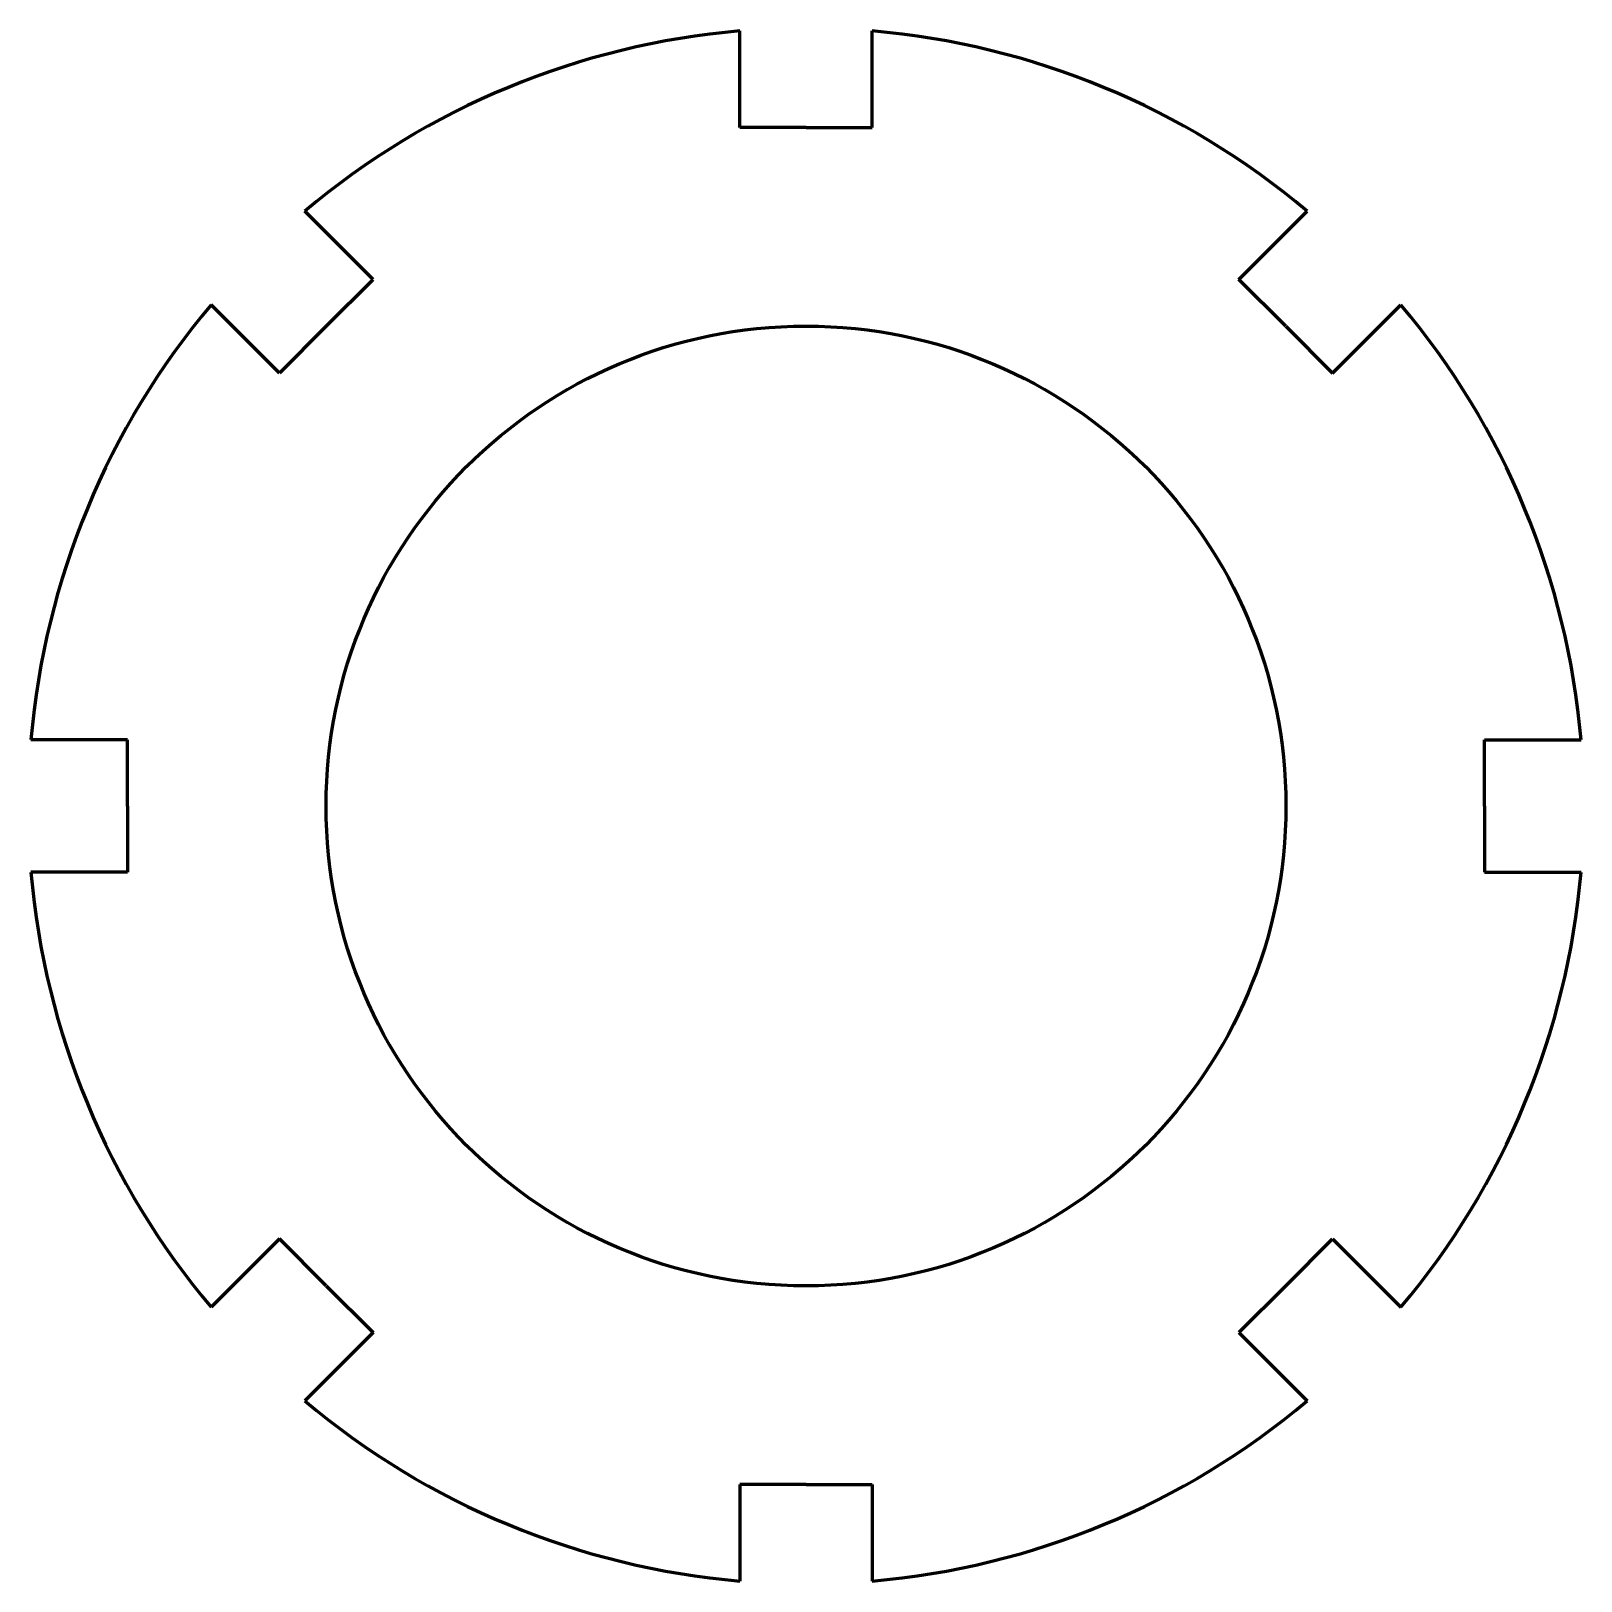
# Model space of a CAD drawing. Header units: millimetres. Extents: x -23.4 to 23.4, y -23.4 to 23.4.
import ezdxf

# ---------------------------------------------------------------- set-up
doc = ezdxf.new("R2010")
doc.units = ezdxf.units.MM
doc.linetypes.add('K5LT_BASIC', pattern=[0])
doc.layers.add('Основная геометрия', color=7, linetype='Continuous')

msp = doc.modelspace()

# ---------------------------------------------------------------- linework, layer by layer
at = {"layer": 'Основная геометрия', "color": 150, "linetype": 'K5LT_BASIC', "lineweight": 60, "true_color": 0x0080ff}
for p, q in [((-2, 20.499), (-2, 23.415)), ((2, 20.499), (2, 23.415)), ((0, 20.499), (-2, 20.499)), ((0, 20.499), (2, 20.499)), ((-13.081, 15.909), (-15.143, 17.971)), ((13.081, 15.909), (15.143, 17.971)), ((-14.495, 14.495), (-13.081, 15.909)), ((14.495, 14.495), (13.081, 15.909)), ((-15.909, 13.081), (-17.971, 15.143)), ((15.909, 13.081), (17.971, 15.143)), ((-14.495, 14.495), (-15.909, 13.081)), ((14.495, 14.495), (15.909, 13.081)), ((-20.499, 2), (-23.415, 2)), ((-20.499, 0), (-20.499, 2)), ((20.499, 0), (20.499, 2)), ((20.499, 2), (23.415, 2)), ((-20.499, 0), (-20.499, -2)), ((20.499, 0), (20.499, -2)), ((-20.499, -2), (-23.415, -2)), ((20.499, -2), (23.415, -2)), ((-15.909, -13.081), (-17.971, -15.143)), ((-14.495, -14.495), (-15.909, -13.081)), ((14.495, -14.495), (15.909, -13.081)), ((15.909, -13.081), (17.971, -15.143)), ((-14.495, -14.495), (-13.081, -15.909)), ((14.495, -14.495), (13.081, -15.909)), ((-13.081, -15.909), (-15.143, -17.971)), ((13.081, -15.909), (15.143, -17.971)), ((0, -20.499), (-2, -20.499)), ((-2, -20.499), (-2, -23.415)), ((0, -20.499), (2, -20.499)), ((2, -20.499), (2, -23.415))]:
    msp.add_line(p, q, dxfattribs=at)
msp.add_circle((0, 0), 14.5, dxfattribs=at)
for start, end in [(94.8821, 130.1179), (49.8821, 85.1179), (139.8821, 175.1179), (4.8821, 40.1179), (184.8821, 220.1179), (319.8821, 355.1179), (229.8821, 265.1179), (274.8821, 310.1179)]:
    msp.add_arc((0, 0), 23.5, start, end, dxfattribs=at)

doc.saveas('drawing.dxf')
